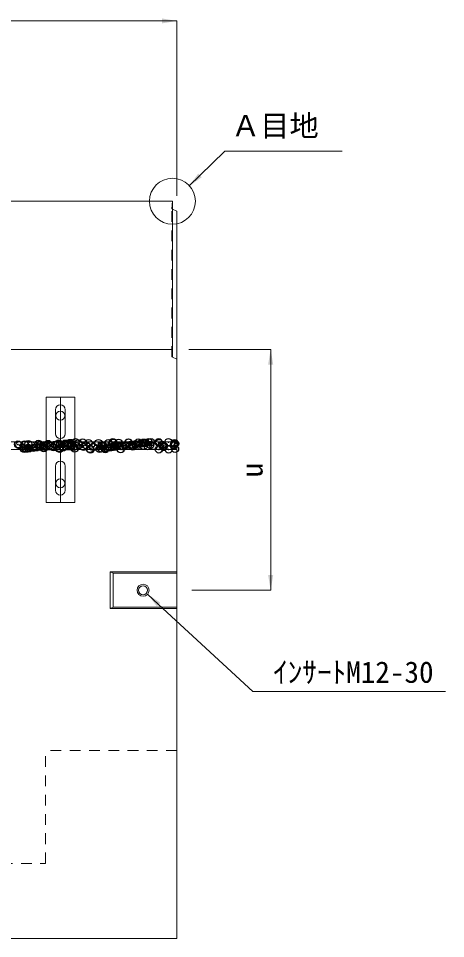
# Model space of a CAD drawing. Units: millimetres at full size; details may follow other scales. Extents: x 5964 to 125098, y -10801 to 28073.
# Drawn here: x 71290 to 71859, y 8022 to 9245 of the extents above; entities that cross this region are included whole.
import ezdxf
from ezdxf.enums import TextEntityAlignment as Align

# ---------------------------------------------------------------- set-up
doc = ezdxf.new("R2010")
doc.units = ezdxf.units.MM
doc.header["$LTSCALE"] = 19
doc.header["$PDMODE"] = 32
doc.header["$PDSIZE"] = 9.5
doc.linetypes.add('USER1', pattern=[1.35, 0.75, -0.6])
for name, color, linetype, lineweight in [('0_2', 7, 'Continuous', 20), ('インサート', 3, 'USER1', 9), ('ジョイント', 7, 'Continuous', 9), ('寸法引出', 7, 'Continuous', 9), ('寸法線', 7, 'Continuous', 9), ('本体', 2, 'Continuous', 9), ('補助線', 8, 'Continuous', 13)]:
    doc.layers.add(name, color=color, linetype=linetype, lineweight=lineweight)
doc.layers.add('ハッチング', color=7, linetype='Continuous')
doc.styles.add('ＭＳ ゴシック', font='')
doc.styles.get('ＭＳ ゴシック').set_extended_font_data('MS Gothic')

# ---------------------------------------------------------------- blocks, each defined once
blk = doc.blocks.new('filled_arrow')
at = {"color": 0, "linetype": 'Continuous', "lineweight": -2}
blk.add_solid([(7.5, 1.25), (0, 0), (7.5, -1.25)], dxfattribs=at)

msp = doc.modelspace()

# ---------------------------------------------------------------- linework, layer by layer
at = {"layer": 'インサート', "linetype": 'Continuous'}
for centre in [(71346.22, 8716.72), (71346.22, 8626.72)]:
    msp.add_circle(centre, 6, dxfattribs=at)
at = {"layer": 'インサート', "linetype": 'Continuous', "lineweight": 5}
for radius in [8, 6]:
    msp.add_circle((71456.21, 8484.72), radius, dxfattribs=at)
at = {"layer": 'ジョイント'}
for p, q in [((71365.22, 8741.19), (71327.22, 8741.19)), ((71327.22, 8741.19), (71327.22, 8601.19)), ((71365.22, 8741.19), (71365.22, 8601.19)), ((71339.72, 8724.69), (71339.72, 8692.69)), ((71352.72, 8724.69), (71352.72, 8692.69)), ((71339.72, 8617.69), (71339.72, 8649.69)), ((71352.72, 8617.69), (71352.72, 8649.69)), ((71365.22, 8601.19), (71327.22, 8601.19))]:
    msp.add_line(p, q, dxfattribs=at)
for centre, start, end in [((71346.22, 8724.69), 0, 180), ((71346.22, 8692.69), 180, 0), ((71346.22, 8649.69), 0, 180), ((71346.22, 8617.69), 180, 0)]:
    msp.add_arc(centre, 6.5, start, end, dxfattribs=at)
at = {"layer": 'ハッチング'}
for p in [(71289.81, 8678.56), (71298.41, 8678.52), (71303.53, 8679.05), (71316.83, 8679.22), (71329.82, 8679.16), (71343.55, 8679.65), (71345.69, 8678.69), (71352.59, 8679.6), (71355.24, 8679.94), (71356.84, 8679.82), (71359.37, 8680.49), (71366.27, 8681.4), (71369.84, 8679.76), (71375.9, 8681.32), (71383.56, 8680.25), (71396.86, 8680.42), (71409.85, 8680.36), (71415.92, 8681.56), (71416.86, 8680.7), (71423.57, 8680.86), (71436.55, 8681.11), (71436.87, 8681.03), (71446.1, 8678.75), (71449.86, 8680.96), (71453, 8679.66), (71455.64, 8680.01), (71456.88, 8680.93), (71457.81, 8680.08), (71459.77, 8680.55), (71463.58, 8681.46), (71466.67, 8681.46), (71476.88, 8681.63), (71477.5, 8680.48), (71489.88, 8681.56), (71497.83, 8680.31), (71498.77, 8679.45), (71291.69, 8677.52), (71296.98, 8674.03), (71297.9, 8672.39), (71300.54, 8672.74), (71303.47, 8673.89), (71304.41, 8673.03), (71304.67, 8673.29), (71307.51, 8677.55), (71309.98, 8673.96), (71311.57, 8674.19), (71314.21, 8674.54), (71318.34, 8675.09), (71318.74, 8678.35), (71319.68, 8677.49), (71323.33, 8677.58), (71323.7, 8674.46), (71324.1, 8673.44), (71325.24, 8675.99), (71327.89, 8676.34), (71332.02, 8676.89), (71337, 8674.63), (71338.92, 8677.8), (71339.15, 8677.61), (71339.37, 8677.9), (71341.56, 8678.14), (71344.42, 8673.26), (71345.36, 8672.41), (71349.99, 8674.56), (71354.97, 8677.64), (71359.7, 8677.72), (71360.63, 8676.86), (71363.71, 8675.06), (71365.05, 8672.81), (71370.79, 8677.66), (71377.01, 8675.23), (71380.32, 8677.27), (71385.38, 8672.64), (71386.32, 8671.78), (71386.61, 8677.69), (71390, 8675.17), (71398.3, 8672.46), (71400.65, 8677.1), (71400.94, 8672.81), (71401.59, 8676.24), (71402.43, 8677.72), (71403.72, 8675.66), (71405.07, 8673.35), (71406.01, 8672.19), (71411.97, 8674.26), (71414.62, 8674.61), (71417.02, 8675.83), (71418.25, 8677.75), (71418.75, 8675.15), (71421.28, 8676.65), (71425.65, 8676.06), (71426.33, 8672.02), (71428.29, 8676.41), (71430.02, 8675.77), (71432.42, 8676.95), (71434.07, 8677.78), (71439.32, 8677.86), (71441.6, 8676.47), (71441.97, 8678.21), (71442.54, 8675.62), (71443.74, 8676.26), (71449.89, 8677.81), (71457.04, 8676.43), (71462.23, 8676.03), (71465.71, 8677.84), (71470.03, 8676.37), (71477.2, 8671.84), (71481.53, 8677.87), (71482.56, 8675.85), (71483.49, 8674.99), (71483.75, 8676.86), (71490.2, 8671.78), (71497.05, 8677.03), (71497.35, 8677.89), (71498.7, 8672.53)]:
    msp.add_point(p, dxfattribs=at)
at = {"layer": '寸法引出'}
msp.add_circle((71495.22, 9001.72), 30.52, dxfattribs=at)
at = {"layer": '寸法線'}
for p, q in [((70503.21, 9241.36), (71501.22, 9241.36)), ((71501.22, 9008.72), (71501.22, 9241.36)), ((71517.22, 8804.72), (71625.89, 8804.72)), ((71625.89, 8804.72), (71625.89, 8484.72)), ((71521.22, 8484.72), (71625.89, 8484.72))]:
    msp.add_line(p, q, dxfattribs=at)
for points in [[(71517.59, 9021.99), (71531.86, 9036), (71564.85, 9068.4), (71721.03, 9068.4)], [(71462.1, 8479.3), (71476.81, 8465.75), (71602.23, 8350.26), (71858.57, 8350.26)]]:
    msp.add_lwpolyline(points, dxfattribs=at)
at = {"layer": '本体', "lineweight": 20}
for p, q in [((70509.22, 9001.72), (71495.22, 9001.72)), ((71495.22, 9001.72), (71495.22, 8991.29)), ((71501.22, 8988.72), (71495.22, 8991.29)), ((71501.22, 8988.72), (71501.22, 8791.72)), ((70509.22, 8804.72), (71495.22, 8804.72)), ((71501.22, 8791.72), (71495.22, 8794.29)), ((71501.22, 8671.72), (71501.22, 8801.88)), ((71501.21, 8021.72), (71501.21, 8688.72)), ((70503.21, 8681.72), (71501.22, 8681.72)), ((70503.21, 8671.72), (71501.22, 8671.72)), ((70503.22, 8021.72), (71501.21, 8021.72))]:
    msp.add_line(p, q, dxfattribs=at)
at = {"layer": '本体', "color": 4, "linetype": 'USER1', "lineweight": 5}
for p, q in [((71495.22, 9001.72), (71494.22, 8991.72)), ((71494.22, 8794.72), (71494.22, 8991.72)), ((71495.22, 8991.29), (71494.22, 8991.72)), ((71495.22, 8804.72), (71494.22, 8794.72)), ((71495.22, 8794.29), (71494.22, 8794.72))]:
    msp.add_line(p, q, dxfattribs=at)
at = {"layer": '本体', "lineweight": 5}
msp.add_line((71495.22, 8991.29), (71495.22, 8794.29), dxfattribs=at)
at = {"layer": '本体', "color": 4, "lineweight": 5}
for p, q in [((71501.21, 8509.22), (71412.22, 8509.22)), ((71416.22, 8507.22), (71412.22, 8509.22)), ((71412.22, 8509.22), (71412.22, 8460.22)), ((71501.21, 8507.22), (71416.22, 8507.22)), ((71416.22, 8507.22), (71416.22, 8462.22)), ((71416.22, 8462.22), (71412.22, 8460.22)), ((71412.22, 8460.22), (71501.21, 8460.22)), ((71416.22, 8462.22), (71501.21, 8462.22))]:
    msp.add_line(p, q, dxfattribs=at)
at = {"layer": '本体', "linetype": 'USER1'}
for p, q in [((71501.21, 8271.72), (71326.22, 8271.72)), ((71326.22, 8121.72), (71326.22, 8271.72)), ((70678.21, 8121.72), (71326.22, 8121.72))]:
    msp.add_line(p, q, dxfattribs=at)
at = {"layer": '補助線'}
for p, q in [((71346.22, 8741.19), (71346.22, 8601.19)), ((71365.22, 8671.19), (71327.22, 8671.19))]:
    msp.add_line(p, q, dxfattribs=at)

# ---------------------------------------------------------------- block references
at = {"layer": '寸法線', "xscale": 2.67, "yscale": 2.67}
for p, rotation in [((71501.22, 9241.36), 180), ((71517.59, 9021.99), 44.5), ((71625.89, 8804.72), 270), ((71625.89, 8484.72), 90), ((71462.1, 8479.3), 317.4)]:
    msp.add_blockref('filled_arrow', p, dxfattribs=dict(at, rotation=rotation))

# ---------------------------------------------------------------- texts
at = {"layer": '0_2', "style": 'ＭＳ ゴシック'}
msp.add_text('Ａ目地', height=28.48, dxfattribs=at).set_placement((71573.25, 9079.27), align=Align.BOTTOM_LEFT)
msp.add_text('ｲﾝｻｰﾄM12-30', height=28.48, dxfattribs=at).set_placement((71735.88, 8375.88), align=Align.MIDDLE_CENTER)
at = {"layer": '寸法線', "style": 'ＭＳ ゴシック'}
msp.add_text('u', height=28.48, rotation=90, dxfattribs=at).set_placement((71600.89, 8644.72), align=Align.MIDDLE_CENTER)

doc.saveas('drawing.dxf')
